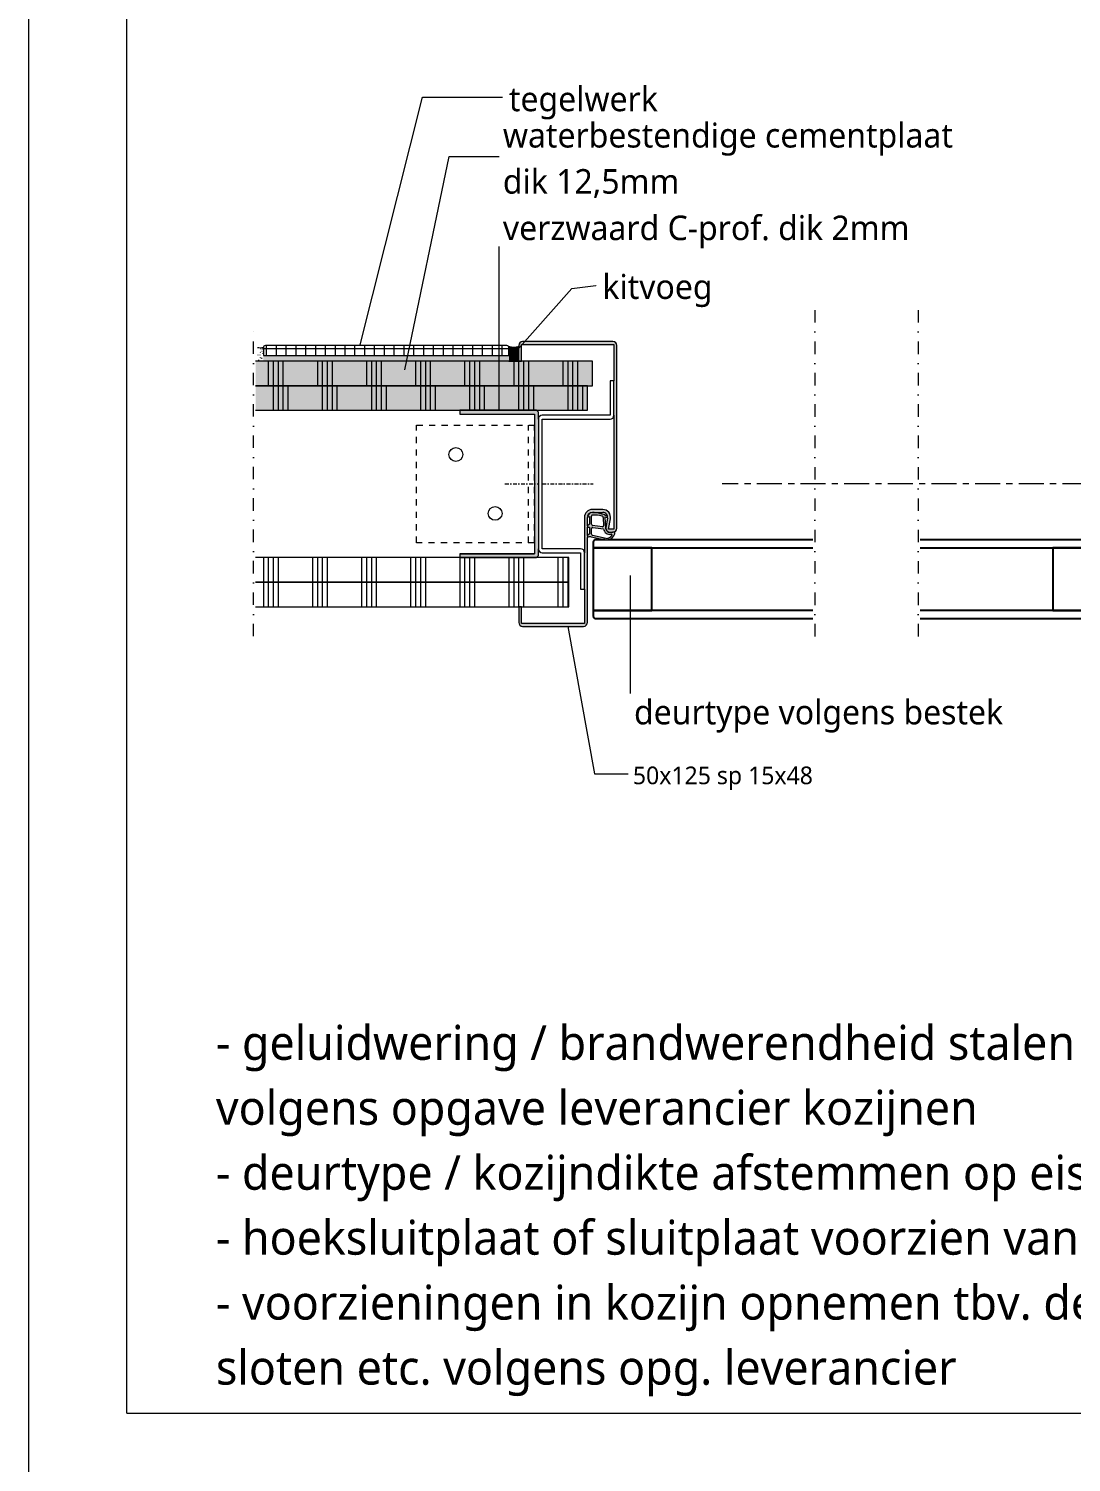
# Model space of a CAD drawing. Header units: millimetres. Extents: x -15087 to -10887, y 4459 to 7429.
# Drawn here: x -15087 to -14556, y 5969 to 6699 of the extents above; entities that cross this region are included whole.
import ezdxf

# ---------------------------------------------------------------- set-up
doc = ezdxf.new("R2010")
doc.units = ezdxf.units.MM
for name, pattern in [('Dash', [6.35, 3.175, -3.175]), ('Dash dot', [15.875, 6.35, -4.7625, 0, -4.7625]), ('Grid Line', [22.225, 12.7, -3.175, 3.175, -3.175]), ('Streep-stip _ detail', [4, 2, -1, 0, -1])]:
    doc.linetypes.add(name, pattern=pattern)
for name, color, linetype, lineweight in [('A-ANNO-IDEN', 131, 'Continuous', 18), ('A-DETL', 90, 'Continuous', 13), ('A-DETL-GENF', 92, 'Continuous', 18), ('G-ANNO-TEXT', 231, 'Continuous', 13)]:
    doc.layers.add(name, color=color, linetype=linetype, lineweight=lineweight)
doc.styles.add('Segoe UI_3', font='segoeui.ttf', dxfattribs={"height": 12.5})
doc.styles.add('Segoe UI_4', font='segoeui.ttf', dxfattribs={"height": 9})
doc.styles.add('Segoe UI_7', font='segoeui.ttf', dxfattribs={"height": 17.5})
pattern_1 = [(27, (14969.061, -6529.301), (3.77829049, 3.0474614), [0.16764, -7.982, 0.16764, -4.432, -1]), (27, (14969.061, -6529.301), (3.77829049, 3.0474614), [-12.75, 0.16764, -0.83236]), (58, (14969.061, -6529.301), (1.66906841, 4.55814772), [0.16764, -7.932, 0.16764, -8.032, -1]), (58, (14969.061, -6529.301), (1.66906841, 4.55814772), [-16.3, 0.16764, -0.83236]), (81, (14969.061, -6529.301), (-0.24462463, 4.84795408), [0.16764, -7.832, 0.16764, -4.362, -1]), (81, (14969.061, -6529.301), (-0.24462463, 4.84795408), [-12.53, 0.16764, -0.83236])]

# ---------------------------------------------------------------- blocks, each defined once
blk = doc.blocks.new('40  gipsplaat - D12_5-V14-32_2 Binnenkozijnen - Staal')
at = {"layer": 'A-DETL-GENF', "lineweight": 13}
h = blk.add_hatch(dxfattribs=at)
h.set_pattern_fill('FP_29', color=256, style=0, pattern_type=2)
h.set_pattern_definition([(90, (14982.56, -6429.3), (-25, 1e-15), []), (90, (14985.06, -6429.3), (-25, 1e-15), []), (90, (14987.56, -6429.3), (-25, 1e-15), []), (90, (14990.06, -6429.3), (-25, 1e-15), [])])
h.paths.add_polyline_path([(135.13, -12.5), (160.46, -12.5), (160.46, 0), (1, 0), (1, -12.5), (105, -12.5)])
at = {"layer": 'A-DETL-GENF'}
for p, q in [((105, 0), (1, 0)), ((105, 0), (1, 0)), ((144, 0), (105, 0)), ((160.46, 0), (144, 0)), ((160.46, 0), (144, 0)), ((160.46, -12.5), (160.46, 0)), ((160.46, -12.5), (160.46, 0)), ((1, -12.5), (160.46, -12.5))]:
    blk.add_line(p, q, dxfattribs=at)
blk = doc.blocks.new('40  gipsplaat - D12_5-V15-32_2 Binnenkozijnen - Staal')
at = {"layer": 'A-DETL-GENF', "lineweight": 13}
h = blk.add_hatch(dxfattribs=at)
h.set_pattern_fill('FP_30', color=256, style=0, pattern_type=2)
h.set_pattern_definition([(90, (14982.56, -6416.8), (-25, 1e-15), []), (90, (14985.06, -6416.8), (-25, 1e-15), []), (90, (14987.56, -6416.8), (-25, 1e-15), []), (90, (14990.06, -6416.8), (-25, 1e-15), [])])
h.paths.add_polyline_path([(160.46, -12.5), (160.46, 0), (1, 0), (1, -12.5), (136.5, -12.5)])
at = {"layer": 'A-DETL-GENF'}
for p, q in [((160.46, 0), (1, 0)), ((160.46, 0), (1, 0)), ((160.46, -12.5), (160.46, 0)), ((160.46, -12.5), (160.46, 0)), ((1, -12.5), (135, -12.5)), ((1, -12.5), (135, -12.5)), ((135, -12.5), (136.5, -12.5)), ((136.5, -12.5), (160.46, -12.5)), ((136.5, -12.5), (160.46, -12.5))]:
    blk.add_line(p, q, dxfattribs=at)
blk = doc.blocks.new('40  gipsplaat - vochtbestendig D12_5-2957653-32_2 Binnenkozijnen - Staal')
at = {"layer": 'A-DETL-GENF'}
blk.add_hatch(color=256, dxfattribs=at).paths.add_polyline_path([(169, 0), (0, 0), (0, -12.5), (169, -12.5)])
at = {"layer": 'A-DETL-GENF', "lineweight": 13}
h = blk.add_hatch(dxfattribs=at)
h.set_pattern_fill('FP_31', color=256, style=0, pattern_type=2)
h.set_pattern_definition([(270, (-14812.56, 6504.3), (25, 1e-15), []), (270, (-14815.06, 6504.3), (25, 1e-15), []), (270, (-14817.56, 6504.3), (25, 1e-15), []), (270, (-14820.06, 6504.3), (25, 1e-15), [])])
h.paths.add_polyline_path([(27, 0), (0, 0), (0, -12.5), (169, -12.5), (169, 0), (65, 0)])
at = {"layer": 'A-DETL-GENF'}
for p, q in [((26, 0), (0, 0)), ((0, 0), (0, -12.5)), ((26, 0), (0, 0)), ((0, 0), (0, -12.5)), ((65, 0), (26, 0)), ((169, 0), (65, 0)), ((169, 0), (65, 0)), ((0, -12.5), (169, -12.5))]:
    blk.add_line(p, q, dxfattribs=at)
blk = doc.blocks.new('40  gipsplaat - vochtbestendig D12_5-2957654-32_2 Binnenkozijnen - Staal')
at = {"layer": 'A-DETL-GENF'}
blk.add_hatch(color=256, dxfattribs=at).paths.add_polyline_path([(42.5, 0), (0, 0), (0, -12.5), (171.5, -12.5), (171.5, 0), (74.92, 0)])
at = {"layer": 'A-DETL-GENF', "lineweight": 13}
h = blk.add_hatch(dxfattribs=at)
h.set_pattern_fill('FP_32', color=256, style=0, pattern_type=2)
h.set_pattern_definition([(270, (-14810.06, 6516.8), (25, 1e-15), []), (270, (-14812.56, 6516.8), (25, 1e-15), []), (270, (-14815.06, 6516.8), (25, 1e-15), []), (270, (-14817.56, 6516.8), (25, 1e-15), [])])
h.paths.add_polyline_path([(169, 0), (0, 0), (0, -12.5), (171.5, -12.5), (171.5, 0), (170.5, 0)])
at = {"layer": 'A-DETL-GENF'}
for p, q in [((171.5, 0), (0, 0)), ((0, 0), (0, -12.5)), ((171.5, 0), (0, 0)), ((0, 0), (0, -12.5)), ((0, -12.5), (36, -12.5)), ((0, -12.5), (36, -12.5)), ((36, -12.5), (170.5, -12.5)), ((170.5, -12.5), (171.5, -12.5)), ((170.5, -12.5), (171.5, -12.5))]:
    blk.add_line(p, q, dxfattribs=at)
blk = doc.blocks.new('22 verzwaard metalstud profiel - 75 mm-2059195-32_2 Binnenkozijnen - Staal')
at = {"layer": 'A-DETL-GENF'}
blk.add_hatch(color=256, dxfattribs=at).paths.add_polyline_path([(37.5, -40), (37.5, -1), (36.5, 0), (-36.5, 0), (-37.5, -1), (-37.5, -40), (-35.5, -40), (-35.5, -2), (35.5, -2), (35.5, -40)])
for p, q in [((-36.5, 0), (-37.5, -1)), ((-37.5, -1), (-36.5, 0)), ((-33, 0), (-36.5, 0)), ((-33, 0), (-36.5, 0)), ((36.5, 0), (33, 0)), ((36.5, 0), (33, 0)), ((37.5, -1), (36.5, 0)), ((-37.5, -1), (-37.5, -40)), ((-37.5, -40), (-37.5, -1)), ((-35.5, -2), (35.5, -2)), ((-35.5, -40), (-35.5, -2)), ((-35.5, -40), (-35.5, -2)), ((-35.5, -2), (35.5, -2)), ((35.5, -2), (35.5, -40)), ((35.5, -40), (35.5, -2)), ((37.5, -1), (36.5, 0)), ((37.5, -40), (37.5, -1)), ((37.5, -40), (37.5, -1)), ((-37.5, -40), (-35.5, -40)), ((-37.5, -40), (-35.5, -40)), ((35.5, -40), (37.5, -40)), ((35.5, -40), (37.5, -40))]:
    blk.add_line(p, q, dxfattribs=at)
blk = doc.blocks.new('32 binnendeur-horizontaal - D 40 _sp17_-2397228-32_2 Binnenkozijnen - Staal')
at = {"layer": 'A-DETL-GENF', "lineweight": 25}
for p, q in [((-944.26, -998.46), (-945.26, -999.46)), ((-945.26, -999.46), (-945.26, -1002.46)), ((-939.07, -998.46), (-944.26, -998.46)), ((-833.31, -998.46), (-937.63, -998.46)), ((-688.99, -998.46), (-778.69, -998.46)), ((-682.1, -998.46), (-687.55, -998.46)), ((-681.1, -999.46), (-682.1, -998.46)), ((-681.1, -1002.46), (-681.1, -999.46)), ((-915.26, -1002.46), (-945.26, -1002.46)), ((-945.26, -1002.46), (-945.26, -1034.46)), ((-945.26, -1002.46), (-833.31, -1002.46)), ((-915.26, -1034.46), (-915.26, -1002.46)), ((-778.69, -1002.46), (-681.1, -1002.46)), ((-681.1, -1002.46), (-711.1, -1002.46)), ((-711.1, -1002.46), (-711.1, -1034.46)), ((-681.1, -1034.46), (-681.1, -1002.46)), ((-945.26, -1034.46), (-945.26, -1037.46)), ((-945.26, -1034.46), (-915.26, -1034.46)), ((-833.31, -1034.46), (-945.26, -1034.46)), ((-681.1, -1034.46), (-778.69, -1034.46)), ((-711.1, -1034.46), (-681.1, -1034.46)), ((-681.1, -1037.46), (-681.1, -1034.46)), ((-945.26, -1037.46), (-944.26, -1038.46)), ((-944.26, -1038.46), (-833.31, -1038.46)), ((-778.69, -1038.46), (-682.1, -1038.46)), ((-682.1, -1038.46), (-681.1, -1037.46))]:
    blk.add_line(p, q, dxfattribs=at)
blk = doc.blocks.new('00 Afbreeklijn 0 s l - Type 1-2393058-32_2 Binnenkozijnen - Staal')
at = {"layer": 'A-DETL-GENF', "linetype": 'Dash dot'}
blk.add_line((140, 0), (-15, 0), dxfattribs=at)
blk = doc.blocks.new('00 afbreeklijn 1 s l - Type 1-2397142-32_2 Binnenkozijnen - Staal')
at = {"layer": 'A-DETL-GENF', "linetype": 'Dash dot'}
for p, q in [((150, 0), (-20, 0)), ((150, -52.62), (-20, -52.62))]:
    blk.add_line(p, q, dxfattribs=at)
blk = doc.blocks.new('30 L-anker plat a e - 60x60-4462558-32_2 Binnenkozijnen - Staal')
at = {"layer": 'A-DETL-GENF', "linetype": 'Streep-stip _ detail', "lineweight": 13}
for p, q in [((5, 4.03), (5, 30)), ((5, -15), (5, 2))]:
    blk.add_line(p, q, dxfattribs=at)
at = {"layer": 'A-DETL-GENF', "linetype": 'Dash'}
for p, q in [((-25, -60), (-25, 0)), ((35, 0), (-25, 0)), ((35, 0), (35, -60)), ((35, -3), (-25, -3)), ((35, -60), (-25, -60))]:
    blk.add_line(p, q, dxfattribs=at)
at = {"layer": 'A-DETL-GENF', "lineweight": 13}
for centre in [(20, -20), (-10, -40)]:
    blk.add_circle(centre, 3.5, dxfattribs=at)
blk = doc.blocks.new('32 stalen kozijn kierdichting - 50x125 sp 15x48-V22-32_2 Binnenkozijnen - Staal')
at = {"layer": 'A-DETL-GENF', "lineweight": 13}
blk.add_hatch(color=256, dxfattribs=at).paths.add_polyline_path([(33, -72.5), (33.52, -72.43), (34, -72.23), (34.41, -71.91), (34.73, -71.5), (34.93, -71.02), (35, -70.5), (35.03, -16.82), (35.13, -16.26), (35.4, -15.68), (35.8, -15.19), (36.3, -14.82), (36.88, -14.59), (37.69, -14.5), (42.79, -14.5), (43.41, -14.58), (43.98, -14.8), (44.49, -15.17), (44.89, -15.64), (45.18, -16.35), (45.27, -16.88), (45.25, -17.43), (44.41, -22.15), (44.43, -22.85), (44.49, -23.14), (44.7, -23.59), (45.02, -23.97), (45.57, -24.31), (46.02, -24.45), (46.38, -24.5), (48.02, -24.5), (48.52, -24.43), (49, -24.23), (49.41, -23.91), (49.73, -23.5), (49.93, -23.02), (50, -22.5), (50, 70.5), (49.93, 71.02), (49.73, 71.5), (49.41, 71.91), (49, 72.23), (48.52, 72.43), (48, 72.5), (2, 72.5), (1.48, 72.43), (1, 72.23), (0.59, 71.91), (0.27, 71.5), (0.07, 71.02), (0, 70.5), (0, 62.5), (1.5, 62.5), (1.5, 71), (48.5, 71), (48.5, -23), (45.79, -23), (46.72, -17.71), (46.77, -16.71), (46.57, -15.73), (46.14, -14.83), (45.5, -14.07), (44.69, -13.49), (43.76, -13.12), (42.77, -13), (37.49, -13), (36.3, -13.2), (35.4, -13.61), (34.67, -14.17), (34.04, -15), (33.64, -15.96), (33.5, -17), (33.5, -71), (1.5, -71), (1.5, -62.5), (0, -62.5), (0, -70.5), (0.07, -71.02), (0.27, -71.5), (0.59, -71.91), (1, -72.23), (1.48, -72.43), (2, -72.5)])
h = blk.add_hatch(color=256, dxfattribs=at)
h.paths.add_polyline_path([(44.03, -28.5), (45.48, -28.5), (46.41, -28.2), (47.25, -27.72), (47.97, -27.06), (48.54, -26.26), (48.93, -25.37), (48.96, -24.93), (48.89, -24.5), (47.83, -24.5), (47.24, -24.68), (46.62, -24.72), (46.02, -24.6), (45.46, -24.35), (44.97, -23.96), (44.6, -23.47), (44.35, -22.9), (44.07, -16.81), (44.85, -17.07), (45.14, -16.95), (45.21, -16.8), (45.21, -16.72), (45.05, -16.46), (41.39, -15.03), (37.5, -14.59), (36.88, -14.67), (36.3, -14.9), (35.8, -15.27), (35.4, -15.75), (35.13, -16.31), (35.01, -16.92), (36.07, -16.57), (36.07, -20.44), (35.04, -21.23), (35.04, -22.03), (36.07, -22.05), (36.05, -25.44), (35, -26.23), (35, -27.23), (35.6, -26.96), (36.25, -26.85), (36.91, -26.91), (37.69, -27.08)])
h.paths.add_polyline_path([(44.56, -27.69), (37.43, -26.09), (37.2, -25.82), (37.12, -25.44), (37.14, -22.53), (37.27, -22.28), (37.49, -22.13), (37.77, -22.1), (43.24, -22.85), (43.42, -23.59), (43.76, -24.27), (44.25, -24.85), (44.87, -25.3), (45.57, -25.59), (46.33, -25.71), (47.27, -25.65), (47.42, -25.75), (47.51, -25.91), (47.5, -26.1), (47.46, -26.18), (46.91, -26.83), (46.21, -27.32), (45.41, -27.61)])
h.paths.add_polyline_path([(42.69, -21.77), (37.47, -21.04), (37.26, -20.88), (37.14, -20.65), (37.12, -20.52), (37.14, -16.18), (37.27, -15.96), (37.49, -15.83), (37.69, -15.81), (40.1, -15.91), (42.71, -16.49), (42.98, -16.75), (43.09, -17.11), (43.24, -21.38), (43.13, -21.6), (42.93, -21.74), (42.81, -21.77)])
at = {"layer": 'A-DETL-GENF'}
for p, q in [((0, 70.5), (0, 70)), ((1.5, 62.5), (1.5, 71)), ((1.5, 71), (48.5, 71)), ((48, 72.5), (2, 72.5)), ((48.5, 71), (48.5, 52.5)), ((50, -22.5), (50, 70.5)), ((0, 62.5), (1.5, 62.5)), ((48.5, 35), (48.5, -23)), ((42.77, -13), (37.5, -13)), ((37.53, -14.5), (42.79, -14.5)), ((33.5, -17), (33.5, -35)), ((35, -21.23), (35, -17.03)), ((45.25, -17.43), (44.41, -22.15)), ((45.79, -23), (46.72, -17.71)), ((35, -26.23), (35, -22.03)), ((35, -70.5), (35, -27.23)), ((44.03, -28.5), (45.48, -28.5)), ((48.5, -23), (45.79, -23)), ((46.38, -24.5), (47.83, -24.5)), ((33.5, -53.48), (33.5, -71)), ((1.5, -62.5), (0, -62.5)), ((0, -62.5), (0, -70.5)), ((1.5, -71), (1.5, -62.5)), ((33.5, -71), (1.5, -71)), ((2, -72.5), (33, -72.5))]:
    blk.add_line(p, q, dxfattribs=at)
at = {"layer": 'A-DETL-GENF', "lineweight": 13}
for p, q in [((48.5, 52.5), (46.5, 52.5)), ((46.5, 52.5), (46.5, 35)), ((48.5, 35), (48.5, 52.5)), ((10, 33), (10, -33)), ((46.5, 35), (12, 35)), ((12.03, -33), (12.03, 33)), ((12.03, 33), (46.5, 33)), ((35.01, -16.92), (36.07, -16.57)), ((36.07, -20.44), (35.04, -21.23)), ((35.04, -21.23), (35.04, -22.03)), ((36.07, -16.57), (36.07, -20.44)), ((37.12, -20.52), (37.12, -16.31)), ((42.69, -21.77), (37.6, -21.07)), ((43.09, -17.11), (43.25, -21.26)), ((44.35, -22.9), (44.07, -16.81)), ((44.07, -16.81), (44.85, -17.07)), ((36.07, -25.42), (35, -26.23)), ((35, -26.23), (35, -27.23)), ((35.04, -22.03), (36.07, -22.05)), ((36.07, -22.05), (36.07, -25.42)), ((36.91, -26.91), (44.03, -28.5)), ((37.12, -25.48), (37.12, -22.66)), ((44.56, -27.69), (37.58, -26.17)), ((37.77, -22.1), (43.24, -22.85)), ((48.89, -24.5), (47.83, -24.5)), ((12, -35), (31.5, -35)), ((31.5, -33), (12.03, -33)), ((31.5, -35), (31.5, -53.48)), ((33.5, -53.48), (33.5, -35)), ((31.5, -53.48), (33.5, -53.48))]:
    blk.add_line(p, q, dxfattribs=at)
at = {"layer": 'A-DETL-GENF'}
for centre, radius, start, end in [((2, 70.5), 2, 90, 180), ((48, 70.5), 2, 360, 90), ((37.5, -17), 4, 90, 180), ((37.53, -17.12), 2.53, 90.7459, 175.47521), ((37.53, -17.03), 2.53, 90, 165), ((42.77, -17.01), 4.01, 350, 90), ((42.79, -17), 2.5, 350, 90), ((37.53, -17.03), 2.53, 177.44164, 180), ((46.38, -22.5), 2, 170, 198.57143), ((46.38, -22.5), 2, 227.14286, 270), ((48, -22.5), 2, 270, 360), ((2, -70.5), 2, 180, 270), ((33, -70.5), 2, 270, 0)]:
    blk.add_arc(centre, radius, start, end, dxfattribs=at)
at = {"layer": 'A-DETL-GENF', "lineweight": 13}
for centre, radius, start, end in [((12, 33), 2, 90, 180), ((46.5, 35), 2, 270, 360), ((37.7, -29.84), 15.27, 61.21745, 90.7459), ((37.62, -16.31), 0.5, 90.13868, 180), ((37.68, -20.52), 0.559, 180, 262.06047), ((38.25, -31.05), 15.26, 73.67048, 92.37246), ((42.33, -17.14), 0.763, 2.23949, 73.67048), ((42.76, -21.28), 0.49, 261.3413, 2.23949), ((44.89, -16.74), 0.329, 263.93702, 60.45347), ((36.35, -29.48), 2.63, 77.76858, 120.96171), ((37.69, -22.66), 0.569, 82.18503, 180), ((37.87, -25.48), 0.75, 180, 247.12319), ((46.44, -22.49), 3.21, 186.43337, 281.65663), ((46.79, -22.19), 2.53, 196.2464, 294.40165), ((44.7, -24.42), 3.28, 267.50726, 327.38116), ((44.56, -24.03), 4.57, 281.58473, 342.92959), ((47.16, -25.99), 0.356, 327.38116, 101.65663), ((47.28, -25), 1.69, 347.30521, 17.18047), ((12, -33), 2, 180, 270), ((31.5, -35), 2, 360, 90)]:
    blk.add_arc(centre, radius, start, end, dxfattribs=at)
blk = doc.blocks.new('30 kitvoeg - holle kitvoeg-4456965-32_2 Binnenkozijnen - Staal')
at = {"layer": 'A-DETL-GENF'}
blk.add_hatch(color=256, dxfattribs=at).paths.add_polyline_path([(5, 7.5), (0, 7.5), (0, 0), (1.67, 0.44), (3.33, 0.44), (5, 0), (5, 4.5)])
for p, q in [((0, 7.5), (0, 0)), ((5, 7.5), (0, 7.5)), ((5, 0), (5, 0.24))]:
    blk.add_line(p, q, dxfattribs=at)
blk.add_open_spline([(0, 0), (0.56, 0.22), (1.67, 0.52), (3.33, 0.52), (4.44, 0.22), (5, 0)], degree=3, dxfattribs=at)
blk = doc.blocks.new('42 wandtegel - tegel-4982365-32_2 Binnenkozijnen - Staal')
at = {"layer": 'A-DETL-GENF', "lineweight": 13}
h = blk.add_hatch(dxfattribs=at)
h.set_pattern_fill('FP_44', color=256, style=0, pattern_type=2)
h.set_pattern_definition([(0, (14969.061, -6529.301), (0, 5), []), (90, (14969.061, -6529.301), (-5, 3e-16), [])])
h.paths.add_polyline_path([(1.5, 3), (126.5, 3), (126.47, 7.26), (126.37, 7.5), (126.21, 7.71), (126, 7.87), (125.76, 7.97), (125.5, 8), (2.24, 7.97), (2, 7.87), (1.79, 7.71), (1.63, 7.5), (1.53, 7.26), (1.5, 7)])
h = blk.add_hatch(dxfattribs=at)
h.set_pattern_fill('FP_43', color=256, style=0, pattern_type=2)
h.set_pattern_definition(pattern_1)
h.paths.add_polyline_path([(1.5, 0), (1.5, 7), (0, 6.89), (-1.5, 7), (-1.5, 0)])
h = blk.add_hatch(dxfattribs=at)
h.set_pattern_fill('FP_43', color=256, style=0, pattern_type=2)
h.set_pattern_definition(pattern_1)
h.paths.add_polyline_path([(126.5, 0), (126.5, 3), (1.5, 3), (1.5, 0), (125.5, 0)])
at = {"layer": 'A-DETL-GENF'}
for p, q in [((125.5, 8), (2.5, 8)), ((1.5, 7), (1.5, 3)), ((1.5, 3), (126.5, 3)), ((126.5, 3), (126.5, 7))]:
    blk.add_line(p, q, dxfattribs=at)
for centre, radius, start, end in [((2.5, 7), 1, 90, 180), ((125.5, 7), 1, 360, 90), ((0, 16.8), 9.91, 261.29599, 278.70401)]:
    blk.add_arc(centre, radius, start, end, dxfattribs=at)

msp = doc.modelspace()

# ---------------------------------------------------------------- linework, layer by layer
at = {"layer": 'A-ANNO-IDEN'}
for p, q in [((-14918.21, 6537.66), (-14886.52, 6663.7)), ((-14886.52, 6663.7), (-14844.5, 6663.7)), ((-14895.57, 6524.94), (-14872.92, 6633.49)), ((-14872.92, 6633.49), (-14847.56, 6633.49)), ((-14847.56, 6504.3), (-14847.56, 6598.06)), ((-14839.94, 6533.16), (-14810.43, 6566.33)), ((-14810.43, 6566.33), (-14796.88, 6568.11)), ((-14780.77, 6420.17), (-14780.77, 6351.49)), ((-14812.56, 6394.3), (-14799.02, 6319.21)), ((-14799.02, 6319.21), (-14781.35, 6319.21))]:
    msp.add_line(p, q, dxfattribs=at)
at = {"layer": 'A-DETL', "lineweight": 18}
for p, q in [((-15087.1, 4458.63), (-15087.1, 7428.63)), ((-15037.1, 5993.63), (-15037.1, 7268.63)), ((-15037.1, 5993.63), (-13037.1, 5993.63))]:
    msp.add_line(p, q, dxfattribs=at)
at = {"layer": 'A-DETL', "linetype": 'Grid Line'}
msp.add_line((-14547.97, 6466.8), (-14733.97, 6466.8), dxfattribs=at)

# ---------------------------------------------------------------- block references
at = {"layer": 'A-DETL-GENF', "linetype": 'Dash dot'}
for name, p, rotation in [('00 afbreeklijn 1 s l - Type 1-2397142-32_2 Binnenkozijnen - Staal', (-14686.77, 6405.3), 90), ('00 Afbreeklijn 0 s l - Type 1-2393058-32_2 Binnenkozijnen - Staal', (-14972.56, 6529.3), 270)]:
    msp.add_blockref(name, p, dxfattribs=dict(at, rotation=rotation))
at = {"layer": 'A-DETL-GENF'}
for name, p in [('42 wandtegel - tegel-4982365-32_2 Binnenkozijnen - Staal', (-14969.06, 6529.3)), ('40  gipsplaat - D12_5-V14-32_2 Binnenkozijnen - Staal', (-14972.56, 6429.3)), ('40  gipsplaat - D12_5-V15-32_2 Binnenkozijnen - Staal', (-14972.56, 6416.8))]:
    msp.add_blockref(name, p, dxfattribs=at)
for name, p, rotation in [('30 kitvoeg - holle kitvoeg-4456965-32_2 Binnenkozijnen - Staal', (-14837.56, 6536.8), 180), ('40  gipsplaat - vochtbestendig D12_5-2957654-32_2 Binnenkozijnen - Staal', (-14800.06, 6516.8), 180), ('40  gipsplaat - vochtbestendig D12_5-2957653-32_2 Binnenkozijnen - Staal', (-14802.56, 6504.3), 180), ('22 verzwaard metalstud profiel - 75 mm-2059195-32_2 Binnenkozijnen - Staal', (-14827.56, 6466.8), 270)]:
    msp.add_blockref(name, p, dxfattribs=dict(at, rotation=rotation))
at = {"layer": 'A-DETL-GENF', "lineweight": 13}
msp.add_blockref('32 stalen kozijn kierdichting - 50x125 sp 15x48-V22-32_2 Binnenkozijnen - Staal', (-14837.56, 6466.8), dxfattribs=at)
at = {"layer": 'A-DETL-GENF', "linetype": 'Streep-stip _ detail', "lineweight": 13, "rotation": 269.9999999999995}
msp.add_blockref('30 L-anker plat a e - 60x60-4462558-32_2 Binnenkozijnen - Staal', (-14829.56, 6471.8), dxfattribs=at)
at = {"layer": 'A-DETL-GENF', "lineweight": 25}
msp.add_blockref('32 binnendeur-horizontaal - D 40 _sp17_-2397228-32_2 Binnenkozijnen - Staal', (-13854.46, 7436.76), dxfattribs=at)

# ---------------------------------------------------------------- texts
at = {"layer": 'G-ANNO-TEXT', "color": 7, "char_height": 17.5, "attachment_point": 1, "style": 'Segoe UI_7'}
for s, insert, width in [('- geluidwering / brandwerendheid stalen kozijn-deurcombinatie ', (-14991.76, 6191.07), 853.7972), ('volgens opgave leverancier kozijnen', (-14991.76, 6158), 478.2066), ('- deurtype / kozijndikte afstemmen op eisen', (-14991.76, 6124.92), 586.0336), ('- hoeksluitplaat of sluitplaat voorzien van lip toepassen', (-14991.76, 6091.85), 727.9322), ('- voorzieningen in kozijn opnemen tbv. deurdrangers, elektr. ', (-14991.76, 6058.78), 806.8985), ('sloten etc. volgens opg. leverancier', (-14991.76, 6025.7), 464.1771)]:
    msp.add_mtext(s, dxfattribs=dict(at, insert=insert, width=width))

# ---------------------------------------------------------------- next in the draw order: texts
at = {"layer": 'A-ANNO-IDEN', "lineweight": 13, "attachment_point": 1, "bg_fill": 3, "box_fill_scale": 1.25, "bg_fill_color": 9, "bg_fill_true_color": 13158600, "bg_fill_transparency": 0}
for s, insert, char_height, width, style in [('waterbestendige cementplaat', (-14845.62, 6650.61), 12.5, 278.1856, 'Segoe UI_3'), ('dik 12,5mm', (-14845.62, 6627.13), 12.5, 110.232, 'Segoe UI_3'), ('verzwaard C-prof. dik 2mm', (-14845.62, 6603.46), 12.5, 254.1349, 'Segoe UI_3'), ('kitvoeg', (-14794.94, 6573.51), 12.5, 68.9451, 'Segoe UI_3'), ('deurtype volgens bestek', (-14778.83, 6356.89), 12.5, 229.6835, 'Segoe UI_3'), ('50x125 sp 15x48', (-14779.41, 6322.92), 9, 119.0506, 'Segoe UI_4')]:
    msp.add_mtext(s, dxfattribs=dict(at, insert=insert, char_height=char_height, width=width, style=style))

# ---------------------------------------------------------------- next in the draw order: texts
at = {"layer": 'A-ANNO-IDEN', "lineweight": 13, "insert": (-14842.55, 6669.1), "char_height": 12.5, "width": 91.3924, "attachment_point": 1, "style": 'Segoe UI_3', "bg_fill": 3, "box_fill_scale": 1.25, "bg_fill_color": 9, "bg_fill_true_color": 13158600, "bg_fill_transparency": 0}
msp.add_mtext('tegelwerk', dxfattribs=at)

doc.saveas('drawing.dxf')
